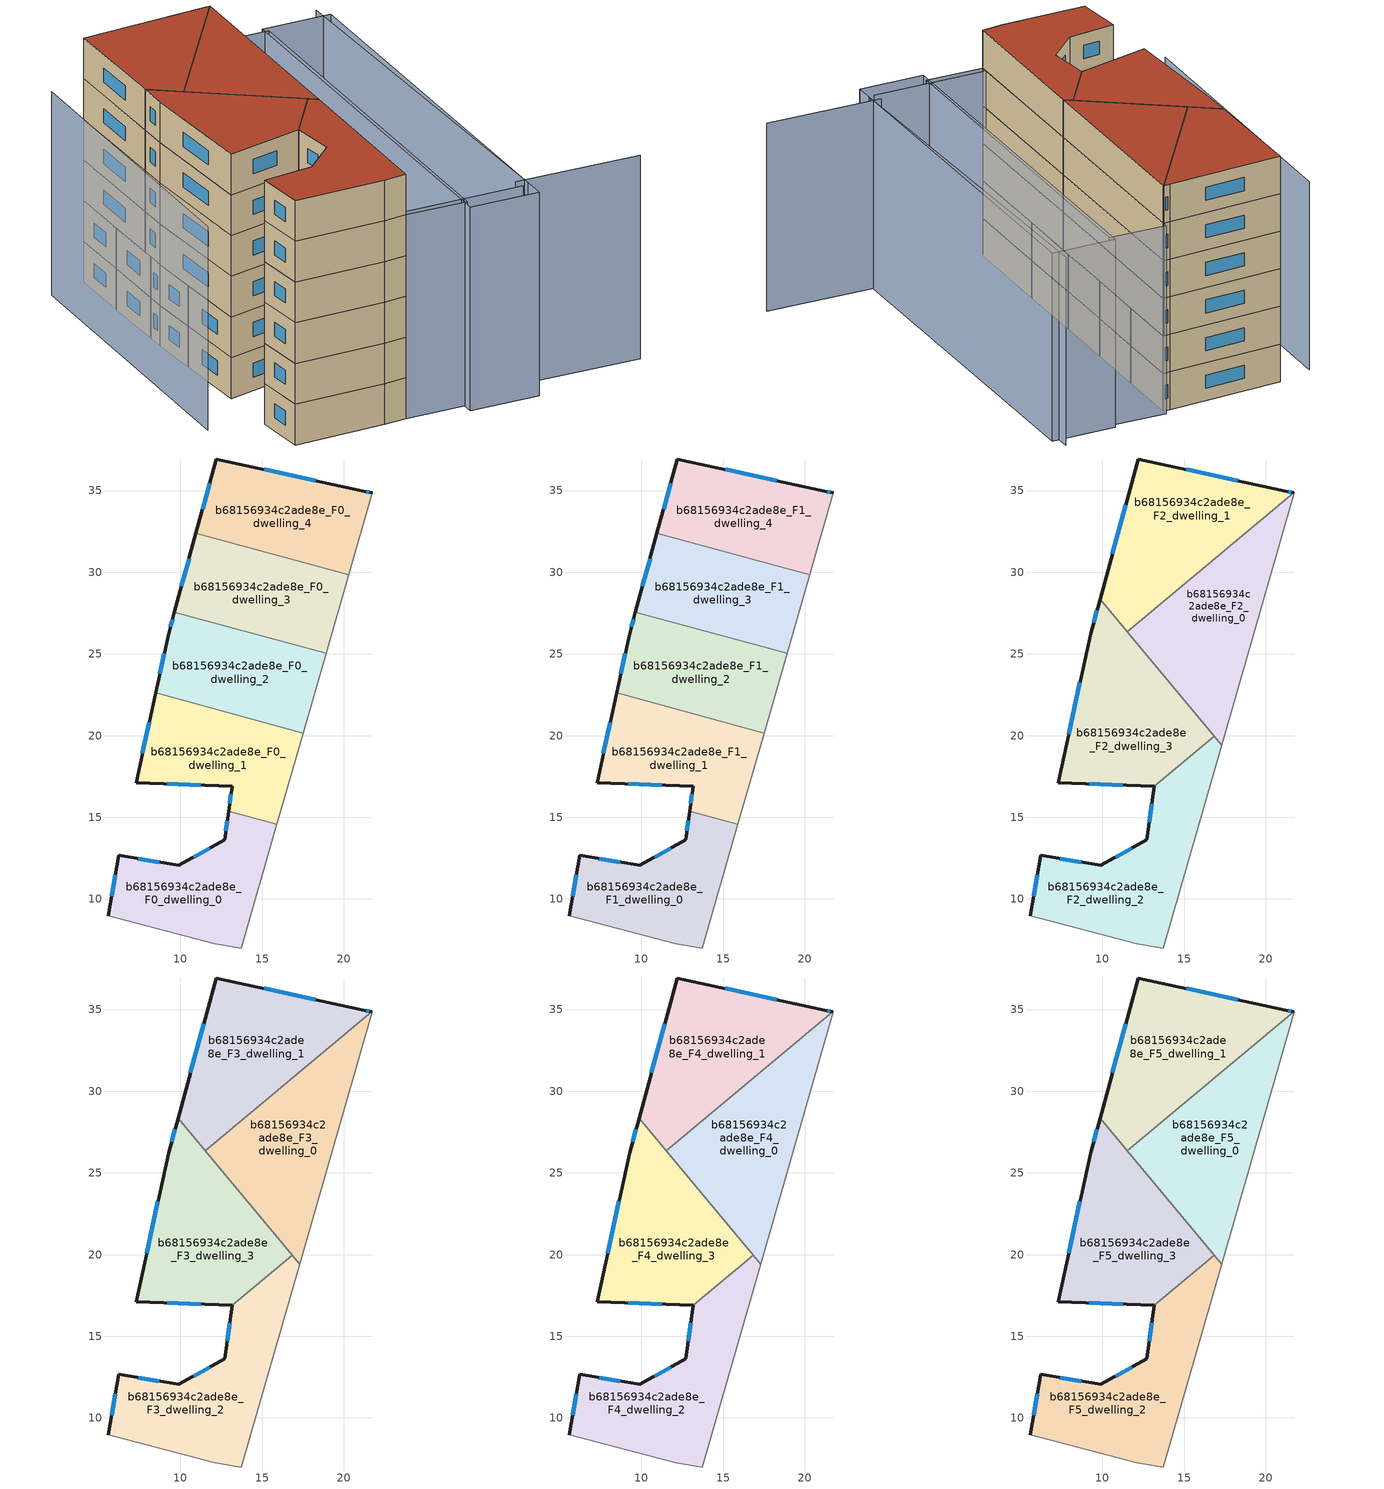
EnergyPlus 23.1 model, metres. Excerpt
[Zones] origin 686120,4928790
b68156934c2ade8e_F0_dwelling_0
 floor ground (EU_floor_Construction): 15.9,14.57 13.73,7 12.08,7.27 5.58,8.96 6.21,12.68 9.9,12.05 12.7,13.62 12.95,15.37 z0
 wall outside (EU_wall_Construction): 12.95,15.37 12.7,13.62 9.9,12.05 6.21,12.68 5.58,8.96 z0:3
 wall to b68156934c2ade8e_F0_dwelling_1 (EU_wall_Construction): 15.9,14.57 12.95,15.37 z0:3
 wall adiabatic (EU_wall_Construction): 5.58,8.96 12.08,7.27 13.73,7 15.9,14.57 z0:3
 window (EU_Window_Construction): 8.7,12.26 7.41,12.48 / 11.79,13.11 10.81,12.56 / 12.87,14.8 12.78,14.19 / 6.01,11.47 5.79,10.17 z0.98:2.02
b68156934c2ade8e_F0_dwelling_1
 floor ground (EU_floor_Construction): 17.51,20.16 15.9,14.57 12.95,15.37 13.16,16.89 7.28,17.12 8.48,22.62 z0
 wall outside (EU_wall_Construction): 8.48,22.62 7.28,17.12 13.16,16.89 12.95,15.37 z0:3
 wall to b68156934c2ade8e_F0_dwelling_2 (EU_wall_Construction): 17.51,20.16 8.48,22.62 z0:3
 wall adiabatic (EU_wall_Construction): 15.9,14.57 17.51,20.16 z0:3
 window (EU_Window_Construction): 13.09,16.4 13.02,15.87 / 9.19,17.05 11.25,16.97 / 8.09,20.83 7.67,18.91 z0.98:2.02
b68156934c2ade8e_F0_dwelling_2
 floor ground (EU_floor_Construction): 18.91,25.03 17.51,20.16 8.48,22.62 9.27,26.23 9.63,27.56 z0
 wall outside (EU_wall_Construction): 9.63,27.56 9.27,26.23 8.48,22.62 z0:3
 wall adiabatic (EU_wall_Construction): 17.51,20.16 18.91,25.03 z0:3
 wall to b68156934c2ade8e_F0_dwelling_3 (EU_wall_Construction): 18.91,25.03 9.63,27.56 z0:3
 window (EU_Window_Construction): 9.01,25.06 8.74,23.79 / 9.52,27.13 9.39,26.66 z0.98:2.02
b68156934c2ade8e_F0_dwelling_3
 floor ground (EU_floor_Construction): 20.29,29.83 18.91,25.03 9.63,27.56 10.95,32.38 z0
 wall outside (EU_wall_Construction): 10.95,32.38 9.63,27.56 z0:3
 wall to b68156934c2ade8e_F0_dwelling_4 (EU_wall_Construction): 20.29,29.83 10.95,32.38 z0:3
 wall adiabatic (EU_wall_Construction): 18.91,25.03 20.29,29.83 z0:3
 window (EU_Window_Construction): 10.52,30.82 10.06,29.13 z0.98:2.02
b68156934c2ade8e_F0_dwelling_4
 floor ground (EU_floor_Construction): 21.21,34.96 21.74,34.86 20.29,29.83 10.95,32.38 12.19,36.93 z0
 wall outside (EU_wall_Construction): 21.74,34.86 21.21,34.96 12.19,36.93 10.95,32.38 z0:3
 wall adiabatic (EU_wall_Construction): 20.29,29.83 21.74,34.86 z0:3
 window (EU_Window_Construction): 11.79,35.45 11.35,33.86 / 18.28,35.6 15.12,36.29 / 21.57,34.9 21.38,34.93 z0.98:2.02
b68156934c2ade8e_F1_dwelling_0
 floor to b68156934c2ade8e_F0_dwelling_0 (EU_floor_Construction): 15.9,14.57 13.73,7 12.08,7.27 5.58,8.96 6.21,12.68 9.9,12.05 12.7,13.62 12.95,15.37 z3
 wall outside (EU_wall_Construction): 12.95,15.37 12.7,13.62 9.9,12.05 6.21,12.68 5.58,8.96 z3:6
 wall to b68156934c2ade8e_F1_dwelling_1 (EU_wall_Construction): 15.9,14.57 12.95,15.37 z3:6
 wall adiabatic (EU_wall_Construction): 5.58,8.96 12.08,7.27 13.73,7 15.9,14.57 z3:6
 window (EU_Window_Construction): 8.7,12.26 7.41,12.48 / 11.79,13.11 10.81,12.56 / 12.87,14.8 12.78,14.19 / 6.01,11.47 5.79,10.17 z3.98:5.02
b68156934c2ade8e_F1_dwelling_1
 floor to b68156934c2ade8e_F0_dwelling_1 (EU_floor_Construction): 17.51,20.16 15.9,14.57 12.95,15.37 13.16,16.89 7.28,17.12 8.48,22.62 z3
 wall outside (EU_wall_Construction): 8.48,22.62 7.28,17.12 13.16,16.89 12.95,15.37 z3:6
 wall to b68156934c2ade8e_F1_dwelling_2 (EU_wall_Construction): 17.51,20.16 8.48,22.62 z3:6
 wall adiabatic (EU_wall_Construction): 15.9,14.57 17.51,20.16 z3:6
 window (EU_Window_Construction): 13.09,16.4 13.02,15.87 / 9.19,17.05 11.25,16.97 / 8.09,20.83 7.67,18.91 z3.98:5.02
b68156934c2ade8e_F1_dwelling_2
 floor to b68156934c2ade8e_F0_dwelling_2 (EU_floor_Construction): 18.91,25.03 17.51,20.16 8.48,22.62 9.27,26.23 9.63,27.56 z3
 wall outside (EU_wall_Construction): 9.63,27.56 9.27,26.23 8.48,22.62 z3:6
 wall adiabatic (EU_wall_Construction): 17.51,20.16 18.91,25.03 z3:6
 wall to b68156934c2ade8e_F1_dwelling_3 (EU_wall_Construction): 18.91,25.03 9.63,27.56 z3:6
 window (EU_Window_Construction): 9.01,25.06 8.74,23.79 / 9.52,27.13 9.39,26.66 z3.98:5.02
b68156934c2ade8e_F1_dwelling_3
 floor to b68156934c2ade8e_F0_dwelling_3 (EU_floor_Construction): 20.29,29.83 18.91,25.03 9.63,27.56 10.95,32.38 z3
 wall outside (EU_wall_Construction): 10.95,32.38 9.63,27.56 z3:6
 wall to b68156934c2ade8e_F1_dwelling_4 (EU_wall_Construction): 20.29,29.83 10.95,32.38 z3:6
 wall adiabatic (EU_wall_Construction): 18.91,25.03 20.29,29.83 z3:6
 window (EU_Window_Construction): 10.52,30.82 10.06,29.13 z3.98:5.02
b68156934c2ade8e_F1_dwelling_4
 floor to b68156934c2ade8e_F0_dwelling_4 (EU_floor_Construction): 21.21,34.96 21.74,34.86 20.29,29.83 10.95,32.38 12.19,36.93 z3
 wall outside (EU_wall_Construction): 21.74,34.86 21.21,34.96 12.19,36.93 10.95,32.38 z3:6
 wall adiabatic (EU_wall_Construction): 20.29,29.83 21.74,34.86 z3:6
 window (EU_Window_Construction): 11.79,35.45 11.35,33.86 / 18.28,35.6 15.12,36.29 / 21.57,34.9 21.38,34.93 z3.98:5.02
b68156934c2ade8e_F2_dwelling_0
 floor to b68156934c2ade8e_F1_dwelling_3 (EU_floor_Construction): 20.29,29.83 18.91,25.03 12.12,26.88 16.81,30.79 z6
 floor to b68156934c2ade8e_F1_dwelling_4 (EU_floor_Construction): 21.74,34.86 20.29,29.83 16.81,30.79 21.7,34.87 z6
 floor to b68156934c2ade8e_F1_dwelling_2 (EU_floor_Construction): 18.91,25.03 17.51,20.16 16.45,20.44 11.51,26.37 12.12,26.88 z6
 floor to b68156934c2ade8e_F1_dwelling_1 (EU_floor_Construction): 17.51,20.16 17.3,19.42 16.45,20.44 z6
 wall to b68156934c2ade8e_F2_dwelling_1 (EU_wall_Construction): 21.7,34.87 11.51,26.37 z6:9
 wall adiabatic (EU_wall_Construction): 17.3,19.42 21.74,34.86 21.7,34.87 z6:9
 wall to b68156934c2ade8e_F2_dwelling_3 (EU_wall_Construction): 11.51,26.37 16.85,19.97 z6:9
 wall to b68156934c2ade8e_F2_dwelling_2 (EU_wall_Construction): 16.85,19.97 17.3,19.42 z6:9
b68156934c2ade8e_F2_dwelling_1
 floor to b68156934c2ade8e_F1_dwelling_4 (EU_floor_Construction): 21.21,34.96 21.7,34.87 16.81,30.79 10.95,32.38 12.19,36.93 z6
 floor to b68156934c2ade8e_F1_dwelling_3 (EU_floor_Construction): 16.81,30.79 12.12,26.88 10.77,27.25 9.85,28.35 10.95,32.38 z6
 floor to b68156934c2ade8e_F1_dwelling_2 (EU_floor_Construction): 12.12,26.88 11.51,26.37 10.77,27.25 z6
 wall outside (EU_wall_Construction): 21.7,34.87 21.21,34.96 12.19,36.93 9.85,28.35 z6:9
 wall to b68156934c2ade8e_F2_dwelling_3 (EU_wall_Construction): 9.85,28.35 11.51,26.37 z6:9
 window (EU_Window_Construction): 11.43,34.14 10.61,31.14 / 18.28,35.6 15.12,36.29 / 21.54,34.9 21.37,34.93 z6.98:8.02
b68156934c2ade8e_F2_dwelling_2
 floor to b68156934c2ade8e_F1_dwelling_0 (EU_floor_Construction): 15.9,14.57 13.73,7 12.08,7.27 5.58,8.96 6.21,12.68 9.9,12.05 12.7,13.62 12.95,15.37 z6
 floor to b68156934c2ade8e_F1_dwelling_1 (EU_floor_Construction): 16.85,19.97 17.3,19.42 15.9,14.57 12.95,15.37 13.16,16.89 z6
 wall outside (EU_wall_Construction): 13.16,16.89 12.7,13.62 9.9,12.05 6.21,12.68 5.58,8.96 z6:9
 wall adiabatic (EU_wall_Construction): 5.58,8.96 12.08,7.27 13.73,7 17.3,19.42 z6:9
 wall to b68156934c2ade8e_F2_dwelling_3 (EU_wall_Construction): 16.85,19.97 13.16,16.89 z6:9
 window (EU_Window_Construction): 6.01,11.47 5.79,10.17 / 8.7,12.26 7.41,12.48 / 11.79,13.11 10.81,12.56 / 13.01,15.83 12.85,14.68 z6.98:8.02
b68156934c2ade8e_F2_dwelling_3
 floor to b68156934c2ade8e_F1_dwelling_1 (EU_floor_Construction): 16.45,20.44 16.85,19.97 13.16,16.89 7.28,17.12 8.48,22.62 z6
 floor to b68156934c2ade8e_F1_dwelling_2 (EU_floor_Construction): 10.77,27.25 16.45,20.44 8.48,22.62 9.27,26.23 9.63,27.56 z6
 floor to b68156934c2ade8e_F1_dwelling_3 (EU_floor_Construction): 9.85,28.35 10.77,27.25 9.63,27.56 z6
 wall outside (EU_wall_Construction): 9.85,28.35 9.27,26.23 7.28,17.12 13.16,16.89 z6:9
 window (EU_Window_Construction): 9.19,17.05 11.25,16.97 / 8.62,23.27 7.93,20.08 / 9.66,27.66 9.46,26.92 z6.98:8.02
b68156934c2ade8e_F3_dwelling_0
 floor to b68156934c2ade8e_F2_dwelling_0 (EU_floor_Construction): 21.74,34.86 17.3,19.42 11.51,26.37 21.7,34.87 z9
 wall to b68156934c2ade8e_F3_dwelling_1 (EU_wall_Construction): 21.7,34.87 11.51,26.37 z9:12
 wall adiabatic (EU_wall_Construction): 17.3,19.42 21.74,34.86 21.7,34.87 z9:12
 wall to b68156934c2ade8e_F3_dwelling_3 (EU_wall_Construction): 11.51,26.37 16.85,19.97 z9:12
 wall to b68156934c2ade8e_F3_dwelling_2 (EU_wall_Construction): 16.85,19.97 17.3,19.42 z9:12
b68156934c2ade8e_F3_dwelling_1
 floor to b68156934c2ade8e_F2_dwelling_1 (EU_floor_Construction): 21.21,34.96 21.7,34.87 11.51,26.37 9.85,28.35 12.19,36.93 z9
 wall outside (EU_wall_Construction): 21.7,34.87 21.21,34.96 12.19,36.93 9.85,28.35 z9:12
 wall to b68156934c2ade8e_F3_dwelling_3 (EU_wall_Construction): 9.85,28.35 11.51,26.37 z9:12
 window (EU_Window_Construction): 11.43,34.14 10.61,31.14 / 18.28,35.6 15.12,36.29 / 21.54,34.9 21.37,34.93 z9.98:11.02
b68156934c2ade8e_F3_dwelling_2
 floor to b68156934c2ade8e_F2_dwelling_2 (EU_floor_Construction): 16.85,19.97 17.3,19.42 13.73,7 12.08,7.27 5.58,8.96 6.21,12.68 9.9,12.05 12.7,13.62 13.16,16.89 z9
 wall outside (EU_wall_Construction): 13.16,16.89 12.7,13.62 9.9,12.05 6.21,12.68 5.58,8.96 z9:12
 wall adiabatic (EU_wall_Construction): 5.58,8.96 12.08,7.27 13.73,7 17.3,19.42 z9:12
 wall to b68156934c2ade8e_F3_dwelling_3 (EU_wall_Construction): 16.85,19.97 13.16,16.89 z9:12
 window (EU_Window_Construction): 6.01,11.47 5.79,10.17 / 8.7,12.26 7.41,12.48 / 11.79,13.11 10.81,12.56 / 13.01,15.83 12.85,14.68 z9.98:11.02
b68156934c2ade8e_F3_dwelling_3
 floor to b68156934c2ade8e_F2_dwelling_3 (EU_floor_Construction): 9.85,28.35 16.85,19.97 13.16,16.89 7.28,17.12 9.27,26.23 z9
 wall outside (EU_wall_Construction): 9.85,28.35 9.27,26.23 7.28,17.12 13.16,16.89 z9:12
 window (EU_Window_Construction): 9.19,17.05 11.25,16.97 / 8.62,23.27 7.93,20.08 / 9.66,27.66 9.46,26.92 z9.98:11.02
b68156934c2ade8e_F4_dwelling_0
 floor to b68156934c2ade8e_F3_dwelling_0 (EU_floor_Construction): 21.74,34.86 17.3,19.42 11.51,26.37 21.7,34.87 z12
 wall to b68156934c2ade8e_F4_dwelling_1 (EU_wall_Construction): 21.7,34.87 11.51,26.37 z12:15
 wall adiabatic (EU_wall_Construction): 17.3,19.42 21.74,34.86 21.7,34.87 z12:15
 wall to b68156934c2ade8e_F4_dwelling_3 (EU_wall_Construction): 11.51,26.37 16.85,19.97 z12:15
 wall to b68156934c2ade8e_F4_dwelling_2 (EU_wall_Construction): 16.85,19.97 17.3,19.42 z12:15
b68156934c2ade8e_F4_dwelling_1
 floor to b68156934c2ade8e_F3_dwelling_1 (EU_floor_Construction): 21.21,34.96 21.7,34.87 11.51,26.37 9.85,28.35 12.19,36.93 z12
 wall outside (EU_wall_Construction): 21.7,34.87 21.21,34.96 12.19,36.93 9.85,28.35 z12:15
 wall to b68156934c2ade8e_F4_dwelling_3 (EU_wall_Construction): 9.85,28.35 11.51,26.37 z12:15
 window (EU_Window_Construction): 11.43,34.14 10.61,31.14 / 18.28,35.6 15.12,36.29 / 21.54,34.9 21.37,34.93 z12.98:14.02
b68156934c2ade8e_F4_dwelling_2
 floor to b68156934c2ade8e_F3_dwelling_2 (EU_floor_Construction): 16.85,19.97 17.3,19.42 13.73,7 12.08,7.27 5.58,8.96 6.21,12.68 9.9,12.05 12.7,13.62 13.16,16.89 z12
 wall outside (EU_wall_Construction): 13.16,16.89 12.7,13.62 9.9,12.05 6.21,12.68 5.58,8.96 z12:15
 wall adiabatic (EU_wall_Construction): 5.58,8.96 12.08,7.27 13.73,7 17.3,19.42 z12:15
 wall to b68156934c2ade8e_F4_dwelling_3 (EU_wall_Construction): 16.85,19.97 13.16,16.89 z12:15
 window (EU_Window_Construction): 6.01,11.47 5.79,10.17 / 8.7,12.26 7.41,12.48 / 11.79,13.11 10.81,12.56 / 13.01,15.83 12.85,14.68 z12.98:14.02
b68156934c2ade8e_F4_dwelling_3
 floor to b68156934c2ade8e_F3_dwelling_3 (EU_floor_Construction): 9.85,28.35 16.85,19.97 13.16,16.89 7.28,17.12 9.27,26.23 z12
 wall outside (EU_wall_Construction): 9.85,28.35 9.27,26.23 7.28,17.12 13.16,16.89 z12:15
 window (EU_Window_Construction): 9.19,17.05 11.25,16.97 / 8.62,23.27 7.93,20.08 / 9.66,27.66 9.46,26.92 z12.98:14.02
b68156934c2ade8e_F5_dwelling_0
 floor to b68156934c2ade8e_F4_dwelling_0 (EU_floor_Construction): 21.74,34.86 17.3,19.42 11.51,26.37 21.7,34.87 z15
 wall to b68156934c2ade8e_F5_dwelling_1 (EU_wall_Construction): 21.7,34.87 11.51,26.37 z15:18
 wall adiabatic (EU_wall_Construction): 17.3,19.42 21.74,34.86 21.7,34.87 z15:18
 wall to b68156934c2ade8e_F5_dwelling_3 (EU_wall_Construction): 11.51,26.37 16.85,19.97 z15:18
 wall to b68156934c2ade8e_F5_dwelling_2 (EU_wall_Construction): 16.85,19.97 17.3,19.42 z15:18
 roof outside (EU_roof_Construction): 17.3,19.42 21.74,34.86 21.7,34.87 11.51,26.37 z18
b68156934c2ade8e_F5_dwelling_1
 floor to b68156934c2ade8e_F4_dwelling_1 (EU_floor_Construction): 21.21,34.96 21.7,34.87 11.51,26.37 9.85,28.35 12.19,36.93 z15
 wall outside (EU_wall_Construction): 21.7,34.87 21.21,34.96 12.19,36.93 9.85,28.35 z15:18
 wall to b68156934c2ade8e_F5_dwelling_3 (EU_wall_Construction): 9.85,28.35 11.51,26.37 z15:18
 window (EU_Window_Construction): 11.43,34.14 10.61,31.14 / 18.28,35.6 15.12,36.29 / 21.54,34.9 21.37,34.93 z15.98:17.02
 roof outside (EU_roof_Construction): 21.7,34.87 21.21,34.96 12.19,36.93 9.85,28.35 11.51,26.37 z18
b68156934c2ade8e_F5_dwelling_2
 floor to b68156934c2ade8e_F4_dwelling_2 (EU_floor_Construction): 16.85,19.97 17.3,19.42 13.73,7 12.08,7.27 5.58,8.96 6.21,12.68 9.9,12.05 12.7,13.62 13.16,16.89 z15
 wall outside (EU_wall_Construction): 13.16,16.89 12.7,13.62 9.9,12.05 6.21,12.68 5.58,8.96 z15:18
 wall adiabatic (EU_wall_Construction): 5.58,8.96 12.08,7.27 13.73,7 17.3,19.42 z15:18
 wall to b68156934c2ade8e_F5_dwelling_3 (EU_wall_Construction): 16.85,19.97 13.16,16.89 z15:18
 window (EU_Window_Construction): 6.01,11.47 5.79,10.17 / 8.7,12.26 7.41,12.48 / 11.79,13.11 10.81,12.56 / 13.01,15.83 12.85,14.68 z15.98:17.02
 roof outside (EU_roof_Construction): 13.73,7 17.3,19.42 16.85,19.97 13.16,16.89 12.7,13.62 9.9,12.05 6.21,12.68 5.58,8.96 12.08,7.27 z18
b68156934c2ade8e_F5_dwelling_3
 floor to b68156934c2ade8e_F4_dwelling_3 (EU_floor_Construction): 9.85,28.35 16.85,19.97 13.16,16.89 7.28,17.12 9.27,26.23 z15
 wall outside (EU_wall_Construction): 9.85,28.35 9.27,26.23 7.28,17.12 13.16,16.89 z15:18
 window (EU_Window_Construction): 9.19,17.05 11.25,16.97 / 8.62,23.27 7.93,20.08 / 9.66,27.66 9.46,26.92 z15.98:17.02
 roof outside (EU_roof_Construction): 16.85,19.97 9.85,28.35 9.27,26.23 7.28,17.12 13.16,16.89 z18
shading: 5.6,9.01 12.08,7.27 / 22.6,5.83 31.44,3.22 / 12.24,7.94 22.55,5.02 / 23.06,5.04 30.73,34.23 / 9.29,36.89 2.82,14.55 / 17.71,4.97 26.07,34.48 / 26.07,34.48 30.99,33.09 / 30.99,33.09 22.64,3.58 / 22.64,3.58 17.71,4.97 / 13.73,7 21.86,35.28 / 21.86,35.28 26.25,34.02 / 26.25,34.02 18.12,5.74 / 18.12,5.74 13.73,7 z0:15
[Building]
EU S2 Campaign: North Axis=0; Terrain=City; Solar Distribution=FullExterior
[Site:Location]
Bologna: Latitude=44.5; Longitude=11.25; Time Zone=1; Elevation=37
[SizingPeriod:WeatherFileDays]
AnnualSizingPeriod: Begin Month=1; Begin Day of Month=1; End Month=12; End Day of Month=31; Day of Week for Start Day=Monday; Use Weather File Daylight Saving Period=No; Use Weather File Rain and Snow Indicators=No
[MATERIAL]
EU_InternalMass_Material: Roughness=MediumRough; Thickness=0.1; Conductivity=1; Density=1800; Specific Heat=900; Thermal Absorptance=0.9; Solar Absorptance=0.7; Visible Absorptance=0.7
[MATERIAL:NOMASS] Roughness=MediumRough; Thermal Absorptance=0.9; Solar Absorptance=0.7; Visible Absorptance=0.7
Name | Thermal Resistance
EU_wall_NoMass | 0.905828
EU_roof_NoMass | 0.37593
EU_floor_NoMass | 0.67114
[WINDOWMATERIAL:SIMPLEGLAZINGSYSTEM]
EU_Window_SimpleGlazing: UFactor=4.52486; Solar Heat Gain Coefficient=0.85; Visible Transmittance=0.85
[CONSTRUCTION]
EU_wall_Construction: EU_wall_NoMass
EU_roof_Construction: EU_roof_NoMass
EU_floor_Construction: EU_floor_NoMass
EU_Window_Construction: EU_Window_SimpleGlazing
EU_InternalMass_Construction: EU_InternalMass_Material
[ZONE] Type=1; Multiplier=1; Ceiling Height=autocalculate; Floor Area=autocalculate; Part of Total Floor Area=Yes
Name | Volume
b68156934c2ade8e_F0_dwelling_0; b68156934c2ade8e_F1_dwelling_0 | 144.723
b68156934c2ade8e_F2_dwelling_0; b68156934c2ade8e_F3_dwelling_0; b68156934c2ade8e_F4_dwelling_0; b68156934c2ade8e_F5_dwelling_0 | 180.881
b68156934c2ade8e_F0_dwelling_1; b68156934c2ade8e_F1_dwelling_1 | 144.71
b68156934c2ade8e_F2_dwelling_1; b68156934c2ade8e_F3_dwelling_1; b68156934c2ade8e_F4_dwelling_1; b68156934c2ade8e_F5_dwelling_1 | 180.904
b68156934c2ade8e_F0_dwelling_2; b68156934c2ade8e_F1_dwelling_2 | 144.713
b68156934c2ade8e_F2_dwelling_2; b68156934c2ade8e_F3_dwelling_2; b68156934c2ade8e_F4_dwelling_2; b68156934c2ade8e_F5_dwelling_2 | 181.614
b68156934c2ade8e_F0_dwelling_3; b68156934c2ade8e_F1_dwelling_3 | 144.724
b68156934c2ade8e_F2_dwelling_3; b68156934c2ade8e_F3_dwelling_3; b68156934c2ade8e_F4_dwelling_3; b68156934c2ade8e_F5_dwelling_3 | 180.166
b68156934c2ade8e_F0_dwelling_4; b68156934c2ade8e_F1_dwelling_4 | 144.693
[INTERNALMASS] Construction=EU_InternalMass_Construction
Name | Zone or ZoneList | Surface Area
b68156934c2ade8e_F0_dwelling_0_EU_InternalMass | b68156934c2ade8e_F0_dwelling_0 | 48.2405
b68156934c2ade8e_F0_dwelling_1_EU_InternalMass | b68156934c2ade8e_F0_dwelling_1 | 48.2367
b68156934c2ade8e_F0_dwelling_2_EU_InternalMass | b68156934c2ade8e_F0_dwelling_2 | 48.2381
b68156934c2ade8e_F0_dwelling_3_EU_InternalMass | b68156934c2ade8e_F0_dwelling_3 | 48.2416
b68156934c2ade8e_F0_dwelling_4_EU_InternalMass | b68156934c2ade8e_F0_dwelling_4 | 48.2309
b68156934c2ade8e_F1_dwelling_0_EU_InternalMass | b68156934c2ade8e_F1_dwelling_0 | 48.2405
b68156934c2ade8e_F1_dwelling_1_EU_InternalMass | b68156934c2ade8e_F1_dwelling_1 | 48.2367
b68156934c2ade8e_F1_dwelling_2_EU_InternalMass | b68156934c2ade8e_F1_dwelling_2 | 48.2381
b68156934c2ade8e_F1_dwelling_3_EU_InternalMass | b68156934c2ade8e_F1_dwelling_3 | 48.2416
b68156934c2ade8e_F1_dwelling_4_EU_InternalMass | b68156934c2ade8e_F1_dwelling_4 | 48.2309
b68156934c2ade8e_F2_dwelling_0_EU_InternalMass | b68156934c2ade8e_F2_dwelling_0 | 60.2937
b68156934c2ade8e_F2_dwelling_1_EU_InternalMass | b68156934c2ade8e_F2_dwelling_1 | 60.3011
b68156934c2ade8e_F2_dwelling_2_EU_InternalMass | b68156934c2ade8e_F2_dwelling_2 | 60.5379
b68156934c2ade8e_F2_dwelling_3_EU_InternalMass | b68156934c2ade8e_F2_dwelling_3 | 60.0548
b68156934c2ade8e_F3_dwelling_0_EU_InternalMass | b68156934c2ade8e_F3_dwelling_0 | 60.2937
b68156934c2ade8e_F3_dwelling_1_EU_InternalMass | b68156934c2ade8e_F3_dwelling_1 | 60.3011
b68156934c2ade8e_F3_dwelling_2_EU_InternalMass | b68156934c2ade8e_F3_dwelling_2 | 60.5379
b68156934c2ade8e_F3_dwelling_3_EU_InternalMass | b68156934c2ade8e_F3_dwelling_3 | 60.0548
b68156934c2ade8e_F4_dwelling_0_EU_InternalMass | b68156934c2ade8e_F4_dwelling_0 | 60.2937
b68156934c2ade8e_F4_dwelling_1_EU_InternalMass | b68156934c2ade8e_F4_dwelling_1 | 60.3011
b68156934c2ade8e_F4_dwelling_2_EU_InternalMass | b68156934c2ade8e_F4_dwelling_2 | 60.5379
b68156934c2ade8e_F4_dwelling_3_EU_InternalMass | b68156934c2ade8e_F4_dwelling_3 | 60.0548
b68156934c2ade8e_F5_dwelling_0_EU_InternalMass | b68156934c2ade8e_F5_dwelling_0 | 60.2937
b68156934c2ade8e_F5_dwelling_1_EU_InternalMass | b68156934c2ade8e_F5_dwelling_1 | 60.3011
b68156934c2ade8e_F5_dwelling_2_EU_InternalMass | b68156934c2ade8e_F5_dwelling_2 | 60.5379
b68156934c2ade8e_F5_dwelling_3_EU_InternalMass | b68156934c2ade8e_F5_dwelling_3 | 60.0548
[OTHEREQUIPMENT] Fuel Type=Electricity; Design Level Calculation Method=Watts/Area; Power per Zone Floor Area=1; Fraction Latent=0; Fraction Radiant=0; Fraction Lost=0; Carbon Dioxide Generation Rate=0; EndUse Subcategory=EU_Step8_InternalGains
Name | Zone or ZoneList or Space or SpaceList | Schedule
EU_Step8_InternalGain_b68156934c2ade8e_F0_dwelling_0_f000 | b68156934c2ade8e_F0_dwelling_0 | EU_Step8_GainSchedule_b68156934c2ade8e_F0_dwelling_0_f000
EU_Step8_InternalGain_b68156934c2ade8e_F0_dwelling_1_f000 | b68156934c2ade8e_F0_dwelling_1 | EU_Step8_GainSchedule_b68156934c2ade8e_F0_dwelling_1_f000
EU_Step8_InternalGain_b68156934c2ade8e_F0_dwelling_2_f000 | b68156934c2ade8e_F0_dwelling_2 | EU_Step8_GainSchedule_b68156934c2ade8e_F0_dwelling_2_f000
EU_Step8_InternalGain_b68156934c2ade8e_F0_dwelling_3_f000 | b68156934c2ade8e_F0_dwelling_3 | EU_Step8_GainSchedule_b68156934c2ade8e_F0_dwelling_3_f000
EU_Step8_InternalGain_b68156934c2ade8e_F0_dwelling_4_f000 | b68156934c2ade8e_F0_dwelling_4 | EU_Step8_GainSchedule_b68156934c2ade8e_F0_dwelling_4_f000
EU_Step8_InternalGain_b68156934c2ade8e_F1_dwelling_0_f000 | b68156934c2ade8e_F1_dwelling_0 | EU_Step8_GainSchedule_b68156934c2ade8e_F1_dwelling_0_f000
EU_Step8_InternalGain_b68156934c2ade8e_F1_dwelling_1_f000 | b68156934c2ade8e_F1_dwelling_1 | EU_Step8_GainSchedule_b68156934c2ade8e_F1_dwelling_1_f000
EU_Step8_InternalGain_b68156934c2ade8e_F1_dwelling_2_f000 | b68156934c2ade8e_F1_dwelling_2 | EU_Step8_GainSchedule_b68156934c2ade8e_F1_dwelling_2_f000
EU_Step8_InternalGain_b68156934c2ade8e_F1_dwelling_3_f000 | b68156934c2ade8e_F1_dwelling_3 | EU_Step8_GainSchedule_b68156934c2ade8e_F1_dwelling_3_f000
EU_Step8_InternalGain_b68156934c2ade8e_F1_dwelling_4_f000 | b68156934c2ade8e_F1_dwelling_4 | EU_Step8_GainSchedule_b68156934c2ade8e_F1_dwelling_4_f000
EU_Step8_InternalGain_b68156934c2ade8e_F2_dwelling_0_f000 | b68156934c2ade8e_F2_dwelling_0 | EU_Step8_GainSchedule_b68156934c2ade8e_F2_dwelling_0_f000
EU_Step8_InternalGain_b68156934c2ade8e_F2_dwelling_1_f000 | b68156934c2ade8e_F2_dwelling_1 | EU_Step8_GainSchedule_b68156934c2ade8e_F2_dwelling_1_f000
EU_Step8_InternalGain_b68156934c2ade8e_F2_dwelling_2_f000 | b68156934c2ade8e_F2_dwelling_2 | EU_Step8_GainSchedule_b68156934c2ade8e_F2_dwelling_2_f000
EU_Step8_InternalGain_b68156934c2ade8e_F2_dwelling_3_f000 | b68156934c2ade8e_F2_dwelling_3 | EU_Step8_GainSchedule_b68156934c2ade8e_F2_dwelling_3_f000
EU_Step8_InternalGain_b68156934c2ade8e_F3_dwelling_0_f000 | b68156934c2ade8e_F3_dwelling_0 | EU_Step8_GainSchedule_b68156934c2ade8e_F3_dwelling_0_f000
EU_Step8_InternalGain_b68156934c2ade8e_F3_dwelling_1_f000 | b68156934c2ade8e_F3_dwelling_1 | EU_Step8_GainSchedule_b68156934c2ade8e_F3_dwelling_1_f000
EU_Step8_InternalGain_b68156934c2ade8e_F3_dwelling_2_f000 | b68156934c2ade8e_F3_dwelling_2 | EU_Step8_GainSchedule_b68156934c2ade8e_F3_dwelling_2_f000
EU_Step8_InternalGain_b68156934c2ade8e_F3_dwelling_3_f000 | b68156934c2ade8e_F3_dwelling_3 | EU_Step8_GainSchedule_b68156934c2ade8e_F3_dwelling_3_f000
EU_Step8_InternalGain_b68156934c2ade8e_F4_dwelling_0_f000 | b68156934c2ade8e_F4_dwelling_0 | EU_Step8_GainSchedule_b68156934c2ade8e_F4_dwelling_0_f000
EU_Step8_InternalGain_b68156934c2ade8e_F4_dwelling_1_f000 | b68156934c2ade8e_F4_dwelling_1 | EU_Step8_GainSchedule_b68156934c2ade8e_F4_dwelling_1_f000
EU_Step8_InternalGain_b68156934c2ade8e_F4_dwelling_2_f000 | b68156934c2ade8e_F4_dwelling_2 | EU_Step8_GainSchedule_b68156934c2ade8e_F4_dwelling_2_f000
EU_Step8_InternalGain_b68156934c2ade8e_F4_dwelling_3_f000 | b68156934c2ade8e_F4_dwelling_3 | EU_Step8_GainSchedule_b68156934c2ade8e_F4_dwelling_3_f000
EU_Step8_InternalGain_b68156934c2ade8e_F5_dwelling_0_f000 | b68156934c2ade8e_F5_dwelling_0 | EU_Step8_GainSchedule_b68156934c2ade8e_F5_dwelling_0_f000
EU_Step8_InternalGain_b68156934c2ade8e_F5_dwelling_1_f000 | b68156934c2ade8e_F5_dwelling_1 | EU_Step8_GainSchedule_b68156934c2ade8e_F5_dwelling_1_f000
EU_Step8_InternalGain_b68156934c2ade8e_F5_dwelling_2_f000 | b68156934c2ade8e_F5_dwelling_2 | EU_Step8_GainSchedule_b68156934c2ade8e_F5_dwelling_2_f000
EU_Step8_InternalGain_b68156934c2ade8e_F5_dwelling_3_f000 | b68156934c2ade8e_F5_dwelling_3 | EU_Step8_GainSchedule_b68156934c2ade8e_F5_dwelling_3_f000
[ZONEVENTILATION:DESIGNFLOWRATE] Schedule=EU_AlwaysOn; Design Flow Rate Calculation Method=AirChanges/Hour; Air Changes per Hour=0.73129; Ventilation Type=Natural; Fan Pressure Rise=0; Fan Total Efficiency=1; Constant Term Coefficient=1; Temperature Term Coefficient=0; Velocity Term Coefficient=0; Velocity Squared Term Coefficient=0; Minimum Indoor Temperature=-100; Maximum Indoor Temperature=100; Delta Temperature=-100; Minimum Outdoor Temperature=-100; Maximum Outdoor Temperature=100; Maximum Wind Speed=40
Name | Zone or ZoneList or Space or SpaceList
EU_ConstantAir_b68156934c2ade8e_F0_dwelling_0 | b68156934c2ade8e_F0_dwelling_0
EU_ConstantAir_b68156934c2ade8e_F0_dwelling_1 | b68156934c2ade8e_F0_dwelling_1
EU_ConstantAir_b68156934c2ade8e_F0_dwelling_2 | b68156934c2ade8e_F0_dwelling_2
EU_ConstantAir_b68156934c2ade8e_F0_dwelling_3 | b68156934c2ade8e_F0_dwelling_3
EU_ConstantAir_b68156934c2ade8e_F0_dwelling_4 | b68156934c2ade8e_F0_dwelling_4
EU_ConstantAir_b68156934c2ade8e_F1_dwelling_0 | b68156934c2ade8e_F1_dwelling_0
EU_ConstantAir_b68156934c2ade8e_F1_dwelling_1 | b68156934c2ade8e_F1_dwelling_1
EU_ConstantAir_b68156934c2ade8e_F1_dwelling_2 | b68156934c2ade8e_F1_dwelling_2
EU_ConstantAir_b68156934c2ade8e_F1_dwelling_3 | b68156934c2ade8e_F1_dwelling_3
EU_ConstantAir_b68156934c2ade8e_F1_dwelling_4 | b68156934c2ade8e_F1_dwelling_4
EU_ConstantAir_b68156934c2ade8e_F2_dwelling_0 | b68156934c2ade8e_F2_dwelling_0
EU_ConstantAir_b68156934c2ade8e_F2_dwelling_1 | b68156934c2ade8e_F2_dwelling_1
EU_ConstantAir_b68156934c2ade8e_F2_dwelling_2 | b68156934c2ade8e_F2_dwelling_2
EU_ConstantAir_b68156934c2ade8e_F2_dwelling_3 | b68156934c2ade8e_F2_dwelling_3
EU_ConstantAir_b68156934c2ade8e_F3_dwelling_0 | b68156934c2ade8e_F3_dwelling_0
EU_ConstantAir_b68156934c2ade8e_F3_dwelling_1 | b68156934c2ade8e_F3_dwelling_1
EU_ConstantAir_b68156934c2ade8e_F3_dwelling_2 | b68156934c2ade8e_F3_dwelling_2
EU_ConstantAir_b68156934c2ade8e_F3_dwelling_3 | b68156934c2ade8e_F3_dwelling_3
EU_ConstantAir_b68156934c2ade8e_F4_dwelling_0 | b68156934c2ade8e_F4_dwelling_0
EU_ConstantAir_b68156934c2ade8e_F4_dwelling_1 | b68156934c2ade8e_F4_dwelling_1
EU_ConstantAir_b68156934c2ade8e_F4_dwelling_2 | b68156934c2ade8e_F4_dwelling_2
EU_ConstantAir_b68156934c2ade8e_F4_dwelling_3 | b68156934c2ade8e_F4_dwelling_3
EU_ConstantAir_b68156934c2ade8e_F5_dwelling_0 | b68156934c2ade8e_F5_dwelling_0
EU_ConstantAir_b68156934c2ade8e_F5_dwelling_1 | b68156934c2ade8e_F5_dwelling_1
EU_ConstantAir_b68156934c2ade8e_F5_dwelling_2 | b68156934c2ade8e_F5_dwelling_2
EU_ConstantAir_b68156934c2ade8e_F5_dwelling_3 | b68156934c2ade8e_F5_dwelling_3
[HVACTEMPLATE:THERMOSTAT] Constant Heating Setpoint=20; Constant Cooling Setpoint=50
EU_HeatOnly_b68156934c2ade8e_F0_dwelling_0; EU_HeatOnly_b68156934c2ade8e_F0_dwelling_1; EU_HeatOnly_b68156934c2ade8e_F0_dwelling_2; EU_HeatOnly_b68156934c2ade8e_F0_dwelling_3; EU_HeatOnly_b68156934c2ade8e_F0_dwelling_4; EU_HeatOnly_b68156934c2ade8e_F1_dwelling_0; EU_HeatOnly_b68156934c2ade8e_F1_dwelling_1; EU_HeatOnly_b68156934c2ade8e_F1_dwelling_2; EU_HeatOnly_b68156934c2ade8e_F1_dwelling_3; EU_HeatOnly_b68156934c2ade8e_F1_dwelling_4; EU_HeatOnly_b68156934c2ade8e_F2_dwelling_0; EU_HeatOnly_b68156934c2ade8e_F2_dwelling_1; EU_HeatOnly_b68156934c2ade8e_F2_dwelling_2; EU_HeatOnly_b68156934c2ade8e_F2_dwelling_3; EU_HeatOnly_b68156934c2ade8e_F3_dwelling_0; EU_HeatOnly_b68156934c2ade8e_F3_dwelling_1; EU_HeatOnly_b68156934c2ade8e_F3_dwelling_2; EU_HeatOnly_b68156934c2ade8e_F3_dwelling_3; EU_HeatOnly_b68156934c2ade8e_F4_dwelling_0; EU_HeatOnly_b68156934c2ade8e_F4_dwelling_1; EU_HeatOnly_b68156934c2ade8e_F4_dwelling_2; EU_HeatOnly_b68156934c2ade8e_F4_dwelling_3; EU_HeatOnly_b68156934c2ade8e_F5_dwelling_0; EU_HeatOnly_b68156934c2ade8e_F5_dwelling_1; EU_HeatOnly_b68156934c2ade8e_F5_dwelling_2; EU_HeatOnly_b68156934c2ade8e_F5_dwelling_3
[HVACTEMPLATE:ZONE:IDEALLOADSAIRSYSTEM] System Availability Schedule=EU_AlwaysOn; Maximum Heating Supply Air Temperature=50; Minimum Cooling Supply Air Temperature=13; Maximum Heating Supply Air Humidity Ratio=0.0156; Minimum Cooling Supply Air Humidity Ratio=0.0077; Heating Limit=NoLimit; Cooling Limit=NoLimit; Heating Availability Schedule=EU_AlwaysOn; Cooling Availability Schedule=EU_CoolingOff; Dehumidification Control Type=ConstantSensibleHeatRatio; Cooling Sensible Heat Ratio=0.7; Dehumidification Setpoint=60; Humidification Control Type=None; Humidification Setpoint=30; Outdoor Air Method=None; Outdoor Air Flow Rate per Person=0.00944; Outdoor Air Flow Rate per Zone Floor Area=0; Outdoor Air Flow Rate per Zone=0; Demand Controlled Ventilation Type=None; Outdoor Air Economizer Type=NoEconomizer; Heat Recovery Type=None; Sensible Heat Recovery Effectiveness=0.7; Latent Heat Recovery Effectiveness=0.65
Name | Template Thermostat
b68156934c2ade8e_F0_dwelling_0 | EU_HeatOnly_b68156934c2ade8e_F0_dwelling_0
b68156934c2ade8e_F0_dwelling_1 | EU_HeatOnly_b68156934c2ade8e_F0_dwelling_1
b68156934c2ade8e_F0_dwelling_2 | EU_HeatOnly_b68156934c2ade8e_F0_dwelling_2
b68156934c2ade8e_F0_dwelling_3 | EU_HeatOnly_b68156934c2ade8e_F0_dwelling_3
b68156934c2ade8e_F0_dwelling_4 | EU_HeatOnly_b68156934c2ade8e_F0_dwelling_4
b68156934c2ade8e_F1_dwelling_0 | EU_HeatOnly_b68156934c2ade8e_F1_dwelling_0
b68156934c2ade8e_F1_dwelling_1 | EU_HeatOnly_b68156934c2ade8e_F1_dwelling_1
b68156934c2ade8e_F1_dwelling_2 | EU_HeatOnly_b68156934c2ade8e_F1_dwelling_2
b68156934c2ade8e_F1_dwelling_3 | EU_HeatOnly_b68156934c2ade8e_F1_dwelling_3
b68156934c2ade8e_F1_dwelling_4 | EU_HeatOnly_b68156934c2ade8e_F1_dwelling_4
b68156934c2ade8e_F2_dwelling_0 | EU_HeatOnly_b68156934c2ade8e_F2_dwelling_0
b68156934c2ade8e_F2_dwelling_1 | EU_HeatOnly_b68156934c2ade8e_F2_dwelling_1
b68156934c2ade8e_F2_dwelling_2 | EU_HeatOnly_b68156934c2ade8e_F2_dwelling_2
b68156934c2ade8e_F2_dwelling_3 | EU_HeatOnly_b68156934c2ade8e_F2_dwelling_3
b68156934c2ade8e_F3_dwelling_0 | EU_HeatOnly_b68156934c2ade8e_F3_dwelling_0
b68156934c2ade8e_F3_dwelling_1 | EU_HeatOnly_b68156934c2ade8e_F3_dwelling_1
b68156934c2ade8e_F3_dwelling_2 | EU_HeatOnly_b68156934c2ade8e_F3_dwelling_2
b68156934c2ade8e_F3_dwelling_3 | EU_HeatOnly_b68156934c2ade8e_F3_dwelling_3
b68156934c2ade8e_F4_dwelling_0 | EU_HeatOnly_b68156934c2ade8e_F4_dwelling_0
b68156934c2ade8e_F4_dwelling_1 | EU_HeatOnly_b68156934c2ade8e_F4_dwelling_1
b68156934c2ade8e_F4_dwelling_2 | EU_HeatOnly_b68156934c2ade8e_F4_dwelling_2
b68156934c2ade8e_F4_dwelling_3 | EU_HeatOnly_b68156934c2ade8e_F4_dwelling_3
b68156934c2ade8e_F5_dwelling_0 | EU_HeatOnly_b68156934c2ade8e_F5_dwelling_0
b68156934c2ade8e_F5_dwelling_1 | EU_HeatOnly_b68156934c2ade8e_F5_dwelling_1
b68156934c2ade8e_F5_dwelling_2 | EU_HeatOnly_b68156934c2ade8e_F5_dwelling_2
b68156934c2ade8e_F5_dwelling_3 | EU_HeatOnly_b68156934c2ade8e_F5_dwelling_3
[SIZING:ZONE] Zone Cooling Design Supply Air Temperature Input Method=SupplyAirTemperature; Zone Cooling Design Supply Air Temperature=13; Zone Heating Design Supply Air Temperature Input Method=SupplyAirTemperature; Zone Heating Design Supply Air Temperature=50; Zone Cooling Design Supply Air Humidity Ratio=0.008; Zone Heating Design Supply Air Humidity Ratio=0.008; Cooling Design Air Flow Method=DesignDay; Cooling Design Air Flow Rate=0; Cooling Minimum Air Flow per Zone Floor Area=0.000762; Cooling Minimum Air Flow=0; Cooling Minimum Air Flow Fraction=0.2; Heating Design Air Flow Method=DesignDay; Heating Design Air Flow Rate=0; Heating Maximum Air Flow per Zone Floor Area=0.002032; Heating Maximum Air Flow=0.141576; Heating Maximum Air Flow Fraction=0.3; Account for Dedicated Outdoor Air System=No; Dedicated Outdoor Air System Control Strategy=NeutralSupplyAir; Dedicated Outdoor Air Low Setpoint Temperature for Design=autosize; Dedicated Outdoor Air High Setpoint Temperature for Design=autosize; Zone Load Sizing Method=Sensible Load Only No Latent Load; Zone Latent Cooling Design Supply Air Humidity Ratio Input Method=HumidityRatioDifference; Zone Cooling Design Supply Air Humidity Ratio Difference=0.005; Zone Latent Heating Design Supply Air Humidity Ratio Input Method=HumidityRatioDifference; Zone Humidification Design Supply Air Humidity Ratio Difference=0.005
b68156934c2ade8e_F0_dwelling_0; b68156934c2ade8e_F0_dwelling_1; b68156934c2ade8e_F0_dwelling_2; b68156934c2ade8e_F0_dwelling_3; b68156934c2ade8e_F0_dwelling_4; b68156934c2ade8e_F1_dwelling_0; b68156934c2ade8e_F1_dwelling_1; b68156934c2ade8e_F1_dwelling_2; b68156934c2ade8e_F1_dwelling_3; b68156934c2ade8e_F1_dwelling_4; b68156934c2ade8e_F2_dwelling_0; b68156934c2ade8e_F2_dwelling_1; b68156934c2ade8e_F2_dwelling_2; b68156934c2ade8e_F2_dwelling_3; b68156934c2ade8e_F3_dwelling_0; b68156934c2ade8e_F3_dwelling_1; b68156934c2ade8e_F3_dwelling_2; b68156934c2ade8e_F3_dwelling_3; b68156934c2ade8e_F4_dwelling_0; b68156934c2ade8e_F4_dwelling_1; b68156934c2ade8e_F4_dwelling_2; b68156934c2ade8e_F4_dwelling_3; b68156934c2ade8e_F5_dwelling_0; b68156934c2ade8e_F5_dwelling_1; b68156934c2ade8e_F5_dwelling_2; b68156934c2ade8e_F5_dwelling_3
[SCHEDULE:CONSTANT]
Name | Hourly Value
EU_AlwaysOn | 1
EU_CoolingOff | 0
[SCHEDULE:FILE] Column Number=1; Rows to Skip at Top=0; Number of Hours of Data=8760; Column Separator=Comma; Interpolate to Timestep=No; Minutes per Item=60; Adjust Schedule for Daylight Savings=Yes
Name | File
EU_Step8_GainSchedule_b68156934c2ade8e_F0_dwelling_0_f000 | ../../schedules/b68156934c2ade8e/b68156934c2ade8e_F0_dwelling_0_f000_gain.csv
EU_Step8_GainSchedule_b68156934c2ade8e_F0_dwelling_1_f000 | ../../schedules/b68156934c2ade8e/b68156934c2ade8e_F0_dwelling_1_f000_gain.csv
EU_Step8_GainSchedule_b68156934c2ade8e_F0_dwelling_2_f000 | ../../schedules/b68156934c2ade8e/b68156934c2ade8e_F0_dwelling_2_f000_gain.csv
EU_Step8_GainSchedule_b68156934c2ade8e_F0_dwelling_3_f000 | ../../schedules/b68156934c2ade8e/b68156934c2ade8e_F0_dwelling_3_f000_gain.csv
EU_Step8_GainSchedule_b68156934c2ade8e_F0_dwelling_4_f000 | ../../schedules/b68156934c2ade8e/b68156934c2ade8e_F0_dwelling_4_f000_gain.csv
EU_Step8_GainSchedule_b68156934c2ade8e_F1_dwelling_0_f000 | ../../schedules/b68156934c2ade8e/b68156934c2ade8e_F1_dwelling_0_f000_gain.csv
EU_Step8_GainSchedule_b68156934c2ade8e_F1_dwelling_1_f000 | ../../schedules/b68156934c2ade8e/b68156934c2ade8e_F1_dwelling_1_f000_gain.csv
EU_Step8_GainSchedule_b68156934c2ade8e_F1_dwelling_2_f000 | ../../schedules/b68156934c2ade8e/b68156934c2ade8e_F1_dwelling_2_f000_gain.csv
EU_Step8_GainSchedule_b68156934c2ade8e_F1_dwelling_3_f000 | ../../schedules/b68156934c2ade8e/b68156934c2ade8e_F1_dwelling_3_f000_gain.csv
EU_Step8_GainSchedule_b68156934c2ade8e_F1_dwelling_4_f000 | ../../schedules/b68156934c2ade8e/b68156934c2ade8e_F1_dwelling_4_f000_gain.csv
EU_Step8_GainSchedule_b68156934c2ade8e_F2_dwelling_0_f000 | ../../schedules/b68156934c2ade8e/b68156934c2ade8e_F2_dwelling_0_f000_gain.csv
EU_Step8_GainSchedule_b68156934c2ade8e_F2_dwelling_1_f000 | ../../schedules/b68156934c2ade8e/b68156934c2ade8e_F2_dwelling_1_f000_gain.csv
EU_Step8_GainSchedule_b68156934c2ade8e_F2_dwelling_2_f000 | ../../schedules/b68156934c2ade8e/b68156934c2ade8e_F2_dwelling_2_f000_gain.csv
EU_Step8_GainSchedule_b68156934c2ade8e_F2_dwelling_3_f000 | ../../schedules/b68156934c2ade8e/b68156934c2ade8e_F2_dwelling_3_f000_gain.csv
EU_Step8_GainSchedule_b68156934c2ade8e_F3_dwelling_0_f000 | ../../schedules/b68156934c2ade8e/b68156934c2ade8e_F3_dwelling_0_f000_gain.csv
EU_Step8_GainSchedule_b68156934c2ade8e_F3_dwelling_1_f000 | ../../schedules/b68156934c2ade8e/b68156934c2ade8e_F3_dwelling_1_f000_gain.csv
EU_Step8_GainSchedule_b68156934c2ade8e_F3_dwelling_2_f000 | ../../schedules/b68156934c2ade8e/b68156934c2ade8e_F3_dwelling_2_f000_gain.csv
EU_Step8_GainSchedule_b68156934c2ade8e_F3_dwelling_3_f000 | ../../schedules/b68156934c2ade8e/b68156934c2ade8e_F3_dwelling_3_f000_gain.csv
EU_Step8_GainSchedule_b68156934c2ade8e_F4_dwelling_0_f000 | ../../schedules/b68156934c2ade8e/b68156934c2ade8e_F4_dwelling_0_f000_gain.csv
EU_Step8_GainSchedule_b68156934c2ade8e_F4_dwelling_1_f000 | ../../schedules/b68156934c2ade8e/b68156934c2ade8e_F4_dwelling_1_f000_gain.csv
EU_Step8_GainSchedule_b68156934c2ade8e_F4_dwelling_2_f000 | ../../schedules/b68156934c2ade8e/b68156934c2ade8e_F4_dwelling_2_f000_gain.csv
EU_Step8_GainSchedule_b68156934c2ade8e_F4_dwelling_3_f000 | ../../schedules/b68156934c2ade8e/b68156934c2ade8e_F4_dwelling_3_f000_gain.csv
EU_Step8_GainSchedule_b68156934c2ade8e_F5_dwelling_0_f000 | ../../schedules/b68156934c2ade8e/b68156934c2ade8e_F5_dwelling_0_f000_gain.csv
EU_Step8_GainSchedule_b68156934c2ade8e_F5_dwelling_1_f000 | ../../schedules/b68156934c2ade8e/b68156934c2ade8e_F5_dwelling_1_f000_gain.csv
EU_Step8_GainSchedule_b68156934c2ade8e_F5_dwelling_2_f000 | ../../schedules/b68156934c2ade8e/b68156934c2ade8e_F5_dwelling_2_f000_gain.csv
EU_Step8_GainSchedule_b68156934c2ade8e_F5_dwelling_3_f000 | ../../schedules/b68156934c2ade8e/b68156934c2ade8e_F5_dwelling_3_f000_gain.csv
